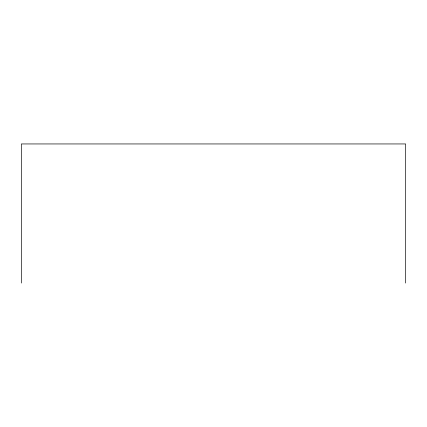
<?xml version="1.0" encoding="UTF-8"?>
<svg xmlns="http://www.w3.org/2000/svg" width="427" height="427" viewBox="0 0 427 427"><rect width="100%" height="100%" fill="white"/><g stroke="black" fill="none" stroke-linecap="round" stroke-linejoin="round"><path stroke-width="0.64" d="M405.65 283.053L405.65 143.947L21.35 143.947L21.35 283.053"/></g></svg>
